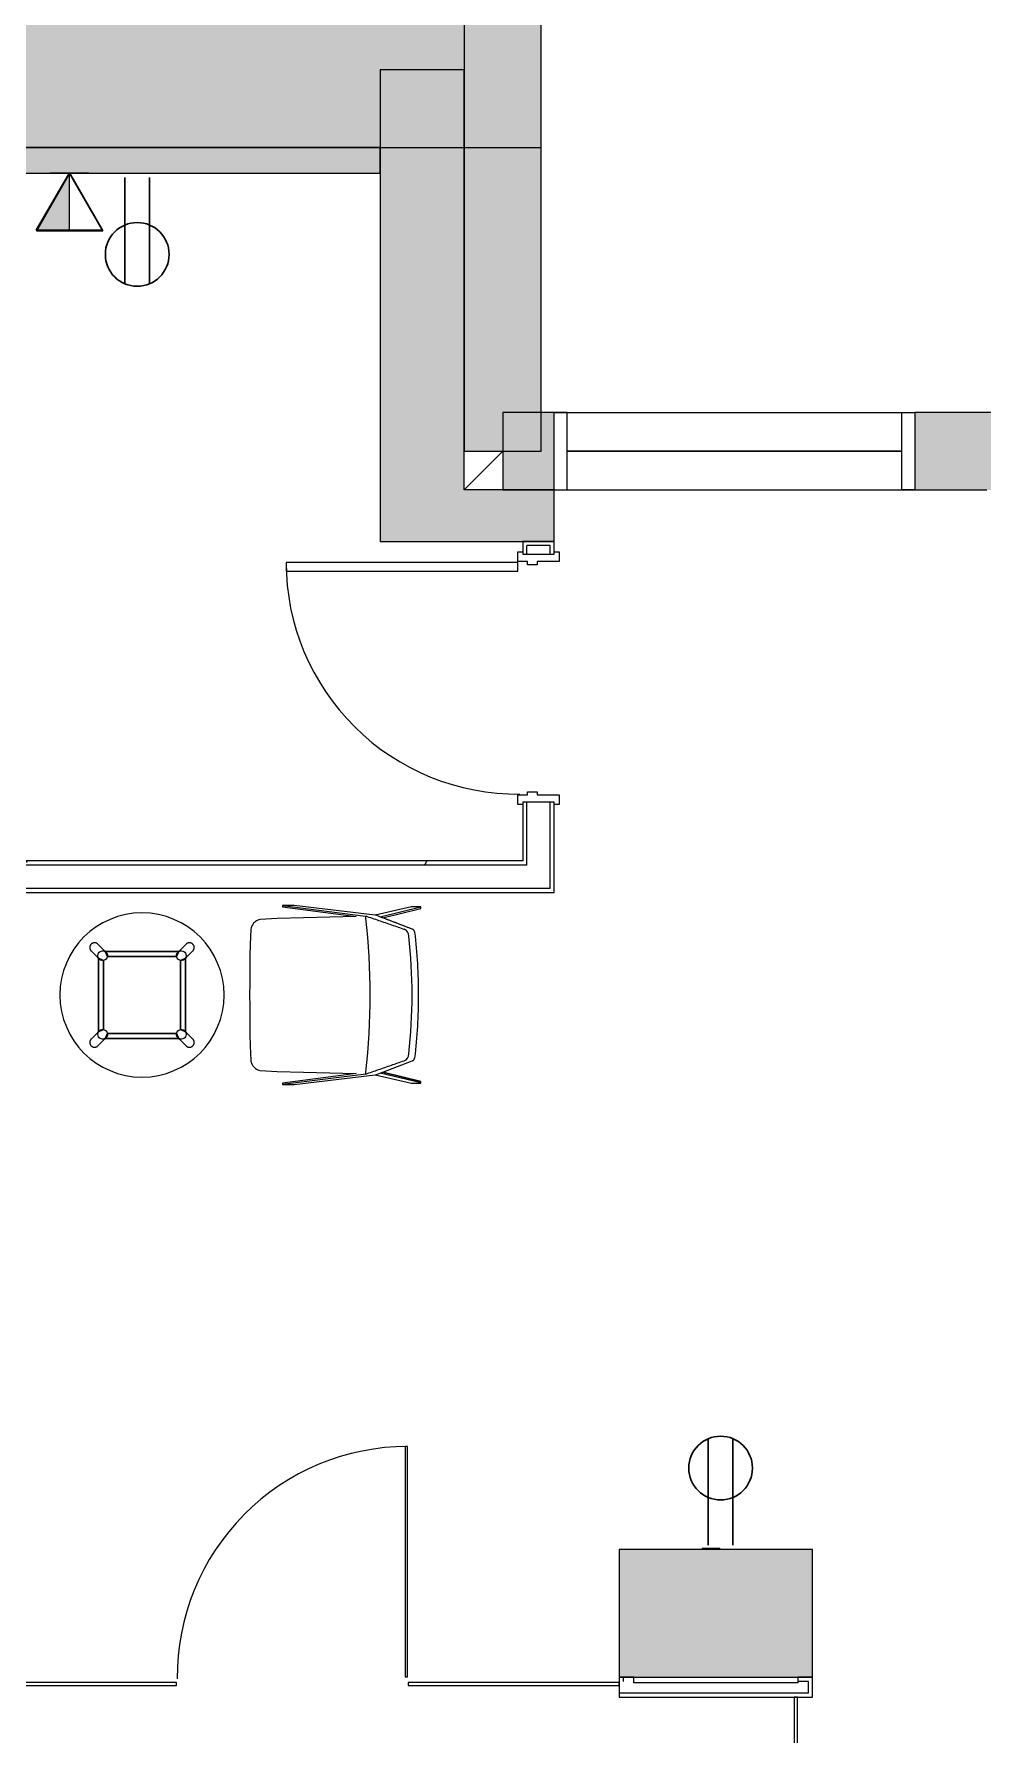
# Model space of a CAD drawing. Header units: inches. Extents: x 0 to 1536, y 72 to 1354.
# Drawn here: x 494.1 to 641.5, y 511.3 to 775.3 of the extents above; entities that cross this region are included whole.
import ezdxf

# ---------------------------------------------------------------- set-up
doc = ezdxf.new("R2010")
doc.units = ezdxf.units.IN
doc.header["$MEASUREMENT"] = 0
for name, color, linetype, lineweight in [('1600 K ST 6th Floor-Clean-REVISED_dwg', 8, 'Continuous', 9), ('A-ANNO-NOTE', 131, 'Continuous', 9), ('A-COLS', 52, 'Continuous', 13), ('A-DETL', 90, 'Continuous', 9), ('A-DETL-GENF', 92, 'Continuous', 9), ('A-DOOR', 31, 'Continuous', 13), ('A-GLAZ-CURT', 52, 'Continuous', 9), ('A-Glaz-Exst', 7, 'Continuous', 9), ('A-WALL', 113, 'Continuous', 13), ('A-WALL-PATT', 111, 'Continuous', 13), ('E-ELEC-FIXT', 91, 'Continuous', 9), ('I-FURN', 30, 'Continuous', 9), ('I-WALL', 2, 'Continuous', 13)]:
    doc.layers.add(name, color=color, linetype=linetype, lineweight=lineweight)
pattern_1 = [(0, (0, 0), (30.72, 7.68), [1.267, -21.773, 1.267, -21.773, -122.88]), (0, (0, 0), (30.72, 7.68), [-46.08, 1.267, -44.813, 1.267, -21.773, -53.76]), (0, (0, 0), (30.72, 7.68), [-115.2, 1.267, -14.093, 1.267, -37.133]), (120, (11.52, 3.84), (-22.011075, 22.7643), [1.267, -21.773, 1.267, -21.773, -122.88]), (120, (11.52, 3.84), (-22.011075, 22.7643), [-46.08, 1.267, -44.813, 1.267, -21.773, -53.76]), (120, (11.52, 3.84), (-22.011075, 22.7643), [-115.2, 1.267, -14.093, 1.267, -37.133]), (240, (15.36, 19.2), (-8.708925, -30.4443), [1.267, -21.773, 1.267, -21.773, -122.88]), (240, (15.36, 19.2), (-8.708925, -30.4443), [-46.08, 1.267, -44.813, 1.267, -21.773, -53.76]), (240, (15.36, 19.2), (-8.708925, -30.4443), [-115.2, 1.267, -14.093, 1.267, -37.133])]

# ---------------------------------------------------------------- blocks, each defined once
blk = doc.blocks.new('existing columns - existing columns-7228682-Level XX  POWER _ SIGNAL')
at = {"layer": 'A-COLS', "lineweight": 9}
h = blk.add_hatch(color=7, dxfattribs=at)
h.paths.add_polyline_path([(384.5, 264.85), (384.5, 284.85), (359.5, 284.85), (359.5, 264.85), (378.37, 264.85)], flags=0)
h.paths.add_polyline_path([(1273.33, 265.1), (1296.58, 265.1), (1296.58, 284.6), (1273.33, 284.6), (1273.33, 266.87)], flags=0)
h.paths.add_polyline_path([(614.75, 265.1), (614.75, 284.6), (585.25, 284.6), (585.25, 265.1)], flags=0)
h.paths.add_polyline_path([(140.33, 265.35), (162.62, 265.35), (162.62, 284.85), (125.37, 284.85), (125.37, 265.35)], flags=0)
h.paths.add_polyline_path([(1043.14, 265.6), (1070.77, 265.6), (1070.77, 284.1), (1043.14, 284.1), (1043.14, 266.87)], flags=0)
h.paths.add_polyline_path([(816.33, 265.6), (841.58, 265.6), (841.58, 284.1), (816.33, 284.1), (816.33, 266.87)], flags=0)
h.paths.add_polyline_path([(1297.94, 517.56), (1297.94, 540.06), (1274.69, 540.06), (1274.69, 517.56)], flags=0)
h.paths.add_polyline_path([(1049.47, 518.87), (1070.77, 518.87), (1070.77, 538.75), (1043.14, 538.75), (1043.14, 518.87), (1049.23, 518.87)], flags=0)
h.paths.add_polyline_path([(615, 520.1), (615, 539.97), (585, 539.97), (585, 520.1)], flags=0)
h.paths.add_polyline_path([(841.58, 520.1), (841.58, 538.22), (816.33, 538.22), (816.33, 520.1), (832.82, 520.1)], flags=0)
h.paths.add_polyline_path([(396.25, 522.37), (396.25, 540.6), (365.37, 540.6), (365.37, 522.37)], flags=0)
h.paths.add_polyline_path([(395, 759.02), (395, 770.52), (369, 770.52), (369, 759.02)], flags=0)
at = {"layer": 'A-COLS', "color": 8, "lineweight": 20}
for p, q in [((615, 539.97), (585, 539.97)), ((585, 539.97), (585, 520.1)), ((615, 520.1), (615, 539.97)), ((585, 520.1), (615, 520.1))]:
    blk.add_line(p, q, dxfattribs=at)
blk = doc.blocks.new('perimeter columns - perimeter columns-7228800-Level XX  POWER _ SIGNAL')
at = {"layer": 'A-COLS', "lineweight": 9}
h = blk.add_hatch(color=7, dxfattribs=at)
h.paths.add_polyline_path([(12, 84), (59, 84), (59, 94), (12, 94)], flags=0)
h.paths.add_polyline_path([(115, 84), (173, 84), (173, 94), (115, 94)], flags=0)
h.paths.add_polyline_path([(229, 84), (287, 84), (287, 94), (229, 94)], flags=0)
h.paths.add_polyline_path([(401, 84), (401, 94), (343, 94), (343, 84)], flags=0)
h.paths.add_polyline_path([(457, 84), (515, 84), (515, 94), (457, 94)], flags=0)
h.paths.add_polyline_path([(1184.95, 84), (1184.95, 94), (1159.95, 94), (1159.95, 84), (1179.07, 84)], flags=0)
h.paths.add_polyline_path([(1056.95, 84), (1079.95, 84), (1079.95, 94), (1056.95, 94)], flags=0)
h.paths.add_polyline_path([(1305.95, 84), (1305.95, 94), (1287.95, 94), (1287.95, 84), (1303.33, 84)], flags=0)
h.paths.add_polyline_path([(571, 84), (629, 84), (629, 94), (571, 94)], flags=0)
h.paths.add_polyline_path([(1390.51, 84), (1421.51, 84), (1426.24, 85.3), (1422.09, 94), (1390.51, 94)], flags=0)
h.paths.add_polyline_path([(953.33, 84), (953.95, 84), (953.95, 94), (931.95, 94), (931.95, 84), (941.03, 84)], flags=0)
h.paths.add_polyline_path([(685, 84), (743.95, 84), (743.95, 94), (685, 94), (685, 90.18)], flags=0)
h.paths.add_polyline_path([(838.95, 84), (838.95, 94), (819.95, 94), (819.95, 84), (832.82, 84)], flags=0)
h.paths.add_polyline_path([(1523.01, 178.61), (1524.2, 182.34), (1524.2, 206.47), (1515.95, 206.47), (1515.95, 182.29), (1519.44, 180.47)], flags=0)
h.paths.add_polyline_path([(1515.95, 318.22), (1524.2, 318.22), (1524.2, 348.22), (1515.95, 348.22), (1515.95, 345.4)], flags=0)
h.paths.add_polyline_path([(1524.2, 436.04), (1524.2, 456.04), (1515.95, 456.04), (1515.95, 436.04)], flags=0)
h.paths.add_polyline_path([(1524.2, 551.04), (1524.2, 569.54), (1515.95, 569.54), (1515.95, 551.04)], flags=0)
h.paths.add_polyline_path([(1524.2, 680.5), (1524.2, 704.5), (1515.95, 704.5), (1515.95, 680.5)], flags=0)
h.paths.add_polyline_path([(562.49, 696.5), (574.9, 696.5), (574.9, 704.5), (560.9, 704.5), (560.9, 769.75), (547.9, 769.75), (547.9, 696.5), (560.9, 696.5)], flags=0)
h.paths.add_polyline_path([(1287.27, 696.5), (1301.45, 696.5), (1301.45, 704.5), (1270.45, 704.5), (1270.45, 696.5), (1274.69, 696.5)], flags=0)
h.paths.add_polyline_path([(932.2, 696.5), (952.2, 696.5), (952.2, 704.5), (932.2, 704.5), (932.2, 698.78)], flags=0)
h.paths.add_polyline_path([(832.82, 696.5), (833.7, 696.5), (833.7, 704.5), (815.2, 704.5), (815.2, 696.5), (823.75, 696.5)], flags=0)
h.paths.add_polyline_path([(1410.45, 696.5), (1410.45, 704.5), (1385.45, 704.5), (1385.45, 696.5), (1410.4, 696.5)], flags=0)
h.paths.add_polyline_path([(739.8, 696.5), (739.8, 704.5), (722.81, 704.5), (722.81, 696.5)], flags=0)
h.paths.add_polyline_path([(1182.95, 696.5), (1182.95, 704.5), (1159.7, 704.5), (1159.7, 696.5), (1179.83, 696.5)], flags=0)
h.paths.add_polyline_path([(1075.7, 696.5), (1075.7, 704.5), (1049.7, 704.5), (1049.7, 696.5)], flags=0)
at = {"layer": 'A-COLS', "color": 8, "lineweight": 20}
for p, q in [((560.9, 769.75), (547.9, 769.75)), ((547.9, 769.75), (547.9, 696.5)), ((560.9, 704.5), (560.9, 769.75)), ((574.9, 704.5), (560.9, 704.5)), ((574.9, 696.5), (574.9, 704.5)), ((547.9, 696.5), (574.9, 696.5))]:
    blk.add_line(p, q, dxfattribs=at)
blk = doc.blocks.new('System Panel - Glazed-7455454-Level XX  POWER _ SIGNAL')
at = {"layer": 'A-GLAZ-CURT', "lineweight": 13}
for p, q in [((16.375, 0.125), (-16.375, 0.125)), ((-16.375, 0.125), (-16.375, -0.375)), ((16.375, -0.375), (16.375, 0.125)), ((-16.375, -0.375), (16.375, -0.375))]:
    blk.add_line(p, q, dxfattribs=at)
blk = doc.blocks.new('CW-Single Glass Door - Patch Only - Short Pull-7455455-Level XX  POWER _ SIGNAL')
at = {"layer": 'A-DOOR'}
for p, q in [((-17.5, -1.25), (-17.875, -1.25)), ((-17.875, -1.25), (-17.875, -37)), ((-17.5, -37), (-17.5, -1.25)), ((-17.875, -37), (-17.5, -37))]:
    blk.add_line(p, q, dxfattribs=at)
at = {"layer": 'A-DOOR', "lineweight": 9}
blk.add_arc((-17.875, -1.25), 35.75, 270, 0.5, dxfattribs=at)
blk = doc.blocks.new('System Panel - Glazed-7455447-Level XX  POWER _ SIGNAL')
at = {"layer": 'A-GLAZ-CURT', "lineweight": 13}
for p, q in [((24, 0.125), (-24, 0.125)), ((-24, 0.125), (-24, -0.375)), ((24, -0.375), (24, 0.125)), ((-24, -0.375), (24, -0.375))]:
    blk.add_line(p, q, dxfattribs=at)
blk = doc.blocks.new('Door - Single - Solid Door-7446633-Level XX  POWER _ SIGNAL')
at = {"layer": 'A-DOOR', "lineweight": 9}
for p, q in [((-15.63, 3.1), (-14.13, 3.1)), ((-15.63, 2.35), (-15.63, 3.1)), ((-14.13, 3.1), (-14.13, -0.28)), ((22.12, 3.1), (23.62, 3.1)), ((22.12, -0.28), (22.12, 3.1)), ((23.62, 3.1), (23.62, 2.35)), ((-15.63, -3.28), (-15.63, -2.53)), ((-14.13, -0.28), (-13.63, -0.28)), ((-14.13, -1.78), (-14.13, -3.28)), ((-13.63, -1.78), (-14.13, -1.78)), ((-13.63, -0.28), (-13.63, -1.78)), ((21.62, -0.28), (22.12, -0.28)), ((21.62, -1.78), (21.62, -0.28)), ((22.12, -1.78), (21.62, -1.78)), ((22.12, -3.28), (22.12, -1.78)), ((23.62, -2.53), (23.62, -3.28)), ((-14.13, -3.28), (-15.63, -3.28)), ((23.62, -3.28), (22.12, -3.28))]:
    blk.add_line(p, q, dxfattribs=at)
at = {"layer": 'A-DOOR'}
for p, q in [((-12.63, -3.28), (-14.01, -3.28)), ((-14.01, -3.28), (-14.01, -39.28)), ((-12.63, -39.28), (-12.63, -3.28)), ((-14.01, -39.28), (-12.63, -39.28))]:
    blk.add_line(p, q, dxfattribs=at)
at = {"layer": 'A-DOOR', "lineweight": 9}
blk.add_arc((-14.01, -3.28), 36, 270, 0.5, dxfattribs=at)
blk = doc.blocks.new('System Panel - Glazed-7555249-Level XX  POWER _ SIGNAL')
at = {"layer": 'A-GLAZ-CURT', "lineweight": 13}
for p, q in [((5.45, 0.375), (-5.45, 0.375)), ((-5.45, 0.375), (-5.45, -0.125)), ((5.45, -0.125), (5.45, 0.375)), ((-5.45, -0.125), (5.45, -0.125))]:
    blk.add_line(p, q, dxfattribs=at)
blk = doc.blocks.new('Hightower_Nest_Table_Coffee - Small - 25_5_-V67-Level XX  POWER _ SIGNAL')
at = {"layer": 'I-FURN'}
for p, q in [((-13.01, 13.17), (-13.74, 13.89)), ((-0.06, 13.89), (-0.79, 13.17)), ((-14.79, 12.84), (-14.07, 12.11)), ((-14.07, 12.11), (-13.54, 11.58)), ((-13.65, 11.72), (-13.65, 0.28)), ((-13.65, 0.3), (-13.65, 11.7)), ((-12.9, 11.37), (-13.64, 11.72)), ((-13.64, 11.72), (-13.41, 11.61)), ((-13.38, 11.6), (-13.08, 11.46)), ((-13.07, 11.45), (-12.94, 11.39)), ((-12.49, 12.64), (-13.01, 13.17)), ((-12.9, 0.63), (-12.9, 11.37)), ((-12.9, 11.37), (-12.9, 0.63)), ((-1.18, 12.75), (-12.62, 12.75)), ((-12.62, 12.74), (-12.27, 12)), ((-12.59, 12.68), (-12.62, 12.74)), ((-12.6, 12.75), (-1.2, 12.75)), ((-12.43, 12.34), (-12.58, 12.67)), ((-12.35, 12.17), (-12.42, 12.31)), ((-12.29, 12.04), (-12.34, 12.16)), ((-12.27, 12), (-2.89, 12)), ((-2.89, 12), (-12.27, 12)), ((-2.89, 12), (-1.53, 12)), ((-1.53, 12), (-2.89, 12)), ((-1.53, 12), (-1.18, 12.74)), ((-1.46, 12.16), (-1.51, 12.04)), ((-1.38, 12.31), (-1.45, 12.17)), ((-1.22, 12.67), (-1.37, 12.34)), ((-0.79, 13.17), (-1.32, 12.64)), ((-1.18, 12.74), (-1.21, 12.68)), ((-0.16, 11.72), (-0.9, 11.37)), ((-0.9, 11.37), (-0.9, 0.63)), ((-0.9, 0.63), (-0.9, 11.37)), ((-0.86, 11.39), (-0.73, 11.45)), ((-0.72, 11.46), (-0.42, 11.6)), ((-0.39, 11.61), (-0.16, 11.72)), ((-0.26, 11.58), (0.27, 12.11)), ((-0.15, 0.28), (-0.15, 11.72)), ((-0.15, 11.7), (-0.15, 0.3)), ((0.27, 12.11), (0.99, 12.84)), ((-13.54, 0.42), (-14.07, -0.11)), ((-13.64, 0.28), (-12.9, 0.63)), ((-13.41, 0.39), (-13.64, 0.28)), ((-13.08, 0.54), (-13.38, 0.4)), ((-12.94, 0.61), (-13.07, 0.55)), ((-0.9, 0.63), (-0.16, 0.28)), ((-0.73, 0.55), (-0.86, 0.61)), ((-0.42, 0.4), (-0.72, 0.54)), ((-0.16, 0.28), (-0.39, 0.39)), ((0.27, -0.11), (-0.26, 0.42)), ((-14.07, -0.11), (-14.79, -0.84)), ((-13.74, -1.89), (-13.01, -1.17)), ((-13.01, -1.17), (-12.49, -0.64)), ((-12.27, 0), (-12.62, -0.74)), ((-12.62, -0.74), (-12.59, -0.68)), ((-12.62, -0.75), (-1.18, -0.75)), ((-1.2, -0.75), (-12.6, -0.75)), ((-12.58, -0.67), (-12.43, -0.34)), ((-12.42, -0.31), (-12.35, -0.17)), ((-12.34, -0.16), (-12.29, -0.04)), ((-2.89, 0), (-12.27, 0)), ((-12.27, 0), (-2.89, 0)), ((-1.53, 0), (-2.89, 0)), ((-2.89, 0), (-1.53, 0)), ((-1.18, -0.74), (-1.53, 0)), ((-1.51, -0.04), (-1.46, -0.16)), ((-1.45, -0.17), (-1.38, -0.31)), ((-1.37, -0.34), (-1.22, -0.67)), ((-1.32, -0.64), (-0.79, -1.17)), ((-1.21, -0.68), (-1.18, -0.74)), ((-0.79, -1.17), (-0.06, -1.89)), ((0.99, -0.84), (0.27, -0.11))]:
    blk.add_line(p, q, dxfattribs=at)
at = {"layer": 'I-FURN', "flags": 128}
for points in [[(-14.79, 13.89), (-14.81, 13.87), (-14.83, 13.85), (-14.85, 13.83), (-14.87, 13.8), (-14.89, 13.78), (-14.9, 13.75), (-14.92, 13.73), (-14.93, 13.7), (-14.94, 13.67), (-14.96, 13.65), (-14.97, 13.62), (-14.98, 13.59), (-14.99, 13.56), (-14.99, 13.53), (-15, 13.5), (-15, 13.47), (-15.01, 13.45), (-15.01, 13.42), (-15.01, 13.39), (-15.01, 13.36), (-15.01, 13.33), (-15.01, 13.3), (-15.01, 13.27), (-15, 13.24), (-15, 13.21), (-14.99, 13.18), (-14.98, 13.15), (-14.97, 13.12), (-14.96, 13.09), (-14.95, 13.06), (-14.94, 13.04), (-14.92, 13.01), (-14.91, 12.98), (-14.89, 12.96), (-14.88, 12.93), (-14.86, 12.91), (-14.84, 12.89), (-14.82, 12.86), (-14.8, 12.84), (-14.79, 12.84)], [(-13.74, 13.89), (-13.76, 13.91), (-13.78, 13.93), (-13.8, 13.95), (-13.83, 13.97), (-13.85, 13.99), (-13.88, 14), (-13.9, 14.02), (-13.93, 14.03), (-13.96, 14.05), (-13.98, 14.06), (-14.01, 14.07), (-14.04, 14.08), (-14.07, 14.09), (-14.1, 14.09), (-14.13, 14.1), (-14.16, 14.1), (-14.19, 14.11), (-14.22, 14.11), (-14.25, 14.11), (-14.28, 14.11), (-14.31, 14.11), (-14.34, 14.11), (-14.37, 14.1), (-14.4, 14.1), (-14.43, 14.09), (-14.45, 14.09), (-14.48, 14.08), (-14.51, 14.07), (-14.54, 14.06), (-14.57, 14.05), (-14.59, 14.03), (-14.62, 14.02), (-14.65, 14.01), (-14.67, 13.99), (-14.7, 13.97), (-14.72, 13.96), (-14.74, 13.94), (-14.77, 13.92), (-14.79, 13.9), (-14.79, 13.89)], [(0.99, 13.89), (0.97, 13.91), (0.95, 13.93), (0.93, 13.95), (0.9, 13.97), (0.88, 13.99), (0.85, 14), (0.83, 14.02), (0.8, 14.03), (0.77, 14.04), (0.75, 14.06), (0.72, 14.07), (0.69, 14.08), (0.66, 14.08), (0.63, 14.09), (0.6, 14.1), (0.57, 14.1), (0.54, 14.11), (0.52, 14.11), (0.49, 14.11), (0.46, 14.11), (0.43, 14.11), (0.4, 14.11), (0.37, 14.11), (0.34, 14.1), (0.31, 14.09), (0.28, 14.09), (0.25, 14.08), (0.22, 14.07), (0.19, 14.06), (0.16, 14.05), (0.14, 14.04), (0.11, 14.02), (0.08, 14.01), (0.06, 13.99), (0.03, 13.98), (0.01, 13.96), (-0.01, 13.94), (-0.04, 13.92), (-0.06, 13.9), (-0.06, 13.89)], [(0.99, 12.84), (1.01, 12.86), (1.03, 12.88), (1.05, 12.9), (1.07, 12.93), (1.09, 12.95), (1.1, 12.98), (1.12, 13), (1.13, 13.03), (1.15, 13.06), (1.16, 13.08), (1.17, 13.11), (1.18, 13.14), (1.19, 13.17), (1.19, 13.2), (1.2, 13.23), (1.2, 13.26), (1.21, 13.29), (1.21, 13.32), (1.21, 13.35), (1.21, 13.38), (1.21, 13.41), (1.21, 13.44), (1.2, 13.47), (1.2, 13.5), (1.19, 13.53), (1.19, 13.55), (1.18, 13.58), (1.17, 13.61), (1.16, 13.64), (1.15, 13.67), (1.13, 13.69), (1.12, 13.72), (1.11, 13.75), (1.09, 13.77), (1.07, 13.8), (1.06, 13.82), (1.04, 13.84), (1.02, 13.87), (1, 13.89), (0.99, 13.89)], [(-12.48, 11.58), (-12.62, 11.47), (-12.79, 11.4), (-12.97, 11.36), (-13.15, 11.38), (-13.32, 11.43), (-13.47, 11.52), (-13.6, 11.65), (-13.7, 11.81), (-13.75, 11.98), (-13.76, 12.16), (-13.73, 12.34), (-13.66, 12.5), (-13.55, 12.65)], [(-13.55, 12.65), (-13.4, 12.76), (-13.24, 12.83), (-13.06, 12.86), (-12.88, 12.85), (-12.71, 12.8), (-12.55, 12.7), (-12.42, 12.57), (-12.33, 12.42), (-12.28, 12.25), (-12.26, 12.07), (-12.3, 11.89), (-12.37, 11.72), (-12.48, 11.58)], [(-1.32, 11.58), (-1.43, 11.72), (-1.5, 11.89), (-1.54, 12.07), (-1.52, 12.25), (-1.47, 12.42), (-1.38, 12.57), (-1.25, 12.7), (-1.09, 12.8), (-0.92, 12.85), (-0.74, 12.86), (-0.56, 12.83), (-0.4, 12.76), (-0.25, 12.65)], [(-0.25, 12.65), (-0.14, 12.5), (-0.07, 12.34), (-0.04, 12.16), (-0.05, 11.98), (-0.1, 11.81), (-0.2, 11.65), (-0.33, 11.52), (-0.48, 11.43), (-0.65, 11.38), (-0.83, 11.36), (-1.01, 11.4), (-1.18, 11.47), (-1.32, 11.58)], [(-13.55, -0.65), (-13.66, -0.5), (-13.73, -0.34), (-13.76, -0.16), (-13.75, 0.02), (-13.7, 0.19), (-13.6, 0.35), (-13.47, 0.48), (-13.32, 0.57), (-13.15, 0.62), (-12.97, 0.64), (-12.79, 0.6), (-12.62, 0.53), (-12.48, 0.42)], [(-12.48, 0.42), (-12.37, 0.28), (-12.3, 0.11), (-12.26, -0.07), (-12.28, -0.25), (-12.33, -0.42), (-12.42, -0.57), (-12.55, -0.7), (-12.71, -0.8), (-12.88, -0.85), (-13.06, -0.86), (-13.24, -0.83), (-13.4, -0.76), (-13.55, -0.65)], [(-0.25, -0.65), (-0.4, -0.76), (-0.56, -0.83), (-0.74, -0.86), (-0.92, -0.85), (-1.09, -0.8), (-1.25, -0.7), (-1.38, -0.57), (-1.47, -0.42), (-1.52, -0.25), (-1.54, -0.07), (-1.5, 0.11), (-1.43, 0.28), (-1.32, 0.42)], [(-1.32, 0.42), (-1.18, 0.53), (-1.01, 0.6), (-0.83, 0.64), (-0.65, 0.62), (-0.48, 0.57), (-0.33, 0.48), (-0.2, 0.35), (-0.1, 0.19), (-0.05, 0.02), (-0.04, -0.16), (-0.07, -0.34), (-0.14, -0.5), (-0.25, -0.65)], [(-14.79, -0.84), (-14.81, -0.86), (-14.83, -0.88), (-14.85, -0.9), (-14.87, -0.93), (-14.89, -0.95), (-14.9, -0.98), (-14.92, -1), (-14.93, -1.03), (-14.95, -1.06), (-14.96, -1.08), (-14.97, -1.11), (-14.98, -1.14), (-14.99, -1.17), (-14.99, -1.2), (-15, -1.23), (-15, -1.26), (-15.01, -1.29), (-15.01, -1.32), (-15.01, -1.35), (-15.01, -1.38), (-15.01, -1.41), (-15.01, -1.44), (-15, -1.47), (-15, -1.5), (-14.99, -1.53), (-14.99, -1.55), (-14.98, -1.58), (-14.97, -1.61), (-14.96, -1.64), (-14.95, -1.67), (-14.94, -1.69), (-14.92, -1.72), (-14.91, -1.75), (-14.89, -1.77), (-14.87, -1.8), (-14.86, -1.82), (-14.84, -1.84), (-14.82, -1.87), (-14.8, -1.89), (-14.79, -1.89)], [(-14.79, -1.89), (-14.77, -1.91), (-14.75, -1.93), (-14.73, -1.95), (-14.7, -1.97), (-14.68, -1.99), (-14.65, -2), (-14.63, -2.02), (-14.6, -2.03), (-14.57, -2.04), (-14.55, -2.06), (-14.52, -2.07), (-14.49, -2.08), (-14.46, -2.08), (-14.43, -2.09), (-14.4, -2.1), (-14.37, -2.1), (-14.35, -2.11), (-14.32, -2.11), (-14.29, -2.11), (-14.26, -2.11), (-14.23, -2.11), (-14.2, -2.11), (-14.17, -2.11), (-14.14, -2.1), (-14.11, -2.09), (-14.08, -2.09), (-14.05, -2.08), (-14.02, -2.07), (-13.99, -2.06), (-13.96, -2.05), (-13.94, -2.04), (-13.91, -2.02), (-13.88, -2.01), (-13.86, -1.99), (-13.83, -1.98), (-13.81, -1.96), (-13.79, -1.94), (-13.76, -1.92), (-13.74, -1.9), (-13.74, -1.89)], [(-0.06, -1.89), (-0.04, -1.91), (-0.02, -1.93), (0, -1.95), (0.03, -1.97), (0.05, -1.99), (0.08, -2), (0.1, -2.02), (0.13, -2.03), (0.16, -2.05), (0.18, -2.06), (0.21, -2.07), (0.24, -2.08), (0.27, -2.09), (0.3, -2.09), (0.33, -2.1), (0.36, -2.1), (0.39, -2.11), (0.42, -2.11), (0.45, -2.11), (0.48, -2.11), (0.51, -2.11), (0.54, -2.11), (0.57, -2.1), (0.6, -2.1), (0.63, -2.09), (0.65, -2.09), (0.68, -2.08), (0.71, -2.07), (0.74, -2.06), (0.77, -2.05), (0.79, -2.03), (0.82, -2.02), (0.85, -2.01), (0.87, -1.99), (0.9, -1.97), (0.92, -1.96), (0.94, -1.94), (0.96, -1.92), (0.99, -1.9), (0.99, -1.89)], [(0.99, -1.89), (1.01, -1.87), (1.03, -1.85), (1.05, -1.83), (1.07, -1.8), (1.09, -1.78), (1.1, -1.75), (1.12, -1.73), (1.13, -1.7), (1.14, -1.67), (1.16, -1.65), (1.17, -1.62), (1.18, -1.59), (1.18, -1.56), (1.19, -1.53), (1.2, -1.5), (1.2, -1.47), (1.21, -1.45), (1.21, -1.42), (1.21, -1.39), (1.21, -1.36), (1.21, -1.33), (1.21, -1.3), (1.2, -1.27), (1.2, -1.24), (1.19, -1.21), (1.19, -1.18), (1.18, -1.15), (1.17, -1.12), (1.16, -1.09), (1.15, -1.06), (1.14, -1.04), (1.12, -1.01), (1.11, -0.98), (1.09, -0.96), (1.08, -0.93), (1.06, -0.91), (1.04, -0.89), (1.02, -0.86), (1, -0.84), (0.99, -0.84)]]:
    blk.add_lwpolyline(points, dxfattribs=at)
at = {"layer": 'I-FURN'}
for start, end in [(360, 180), (180, 360)]:
    blk.add_arc((-6.9, 6), 12.75, start, end, dxfattribs=at)
blk = doc.blocks.new('Chair-Lounge-Teknion-STKW_Keele_Wood_Back-2013 - Exposed Wood Back-V32-Level XX  POWER _ SIGNAL')
at = {"layer": 'I-FURN'}
for p, q in [((-12.13, 6.97), (-13.67, 13.3)), ((-13.41, 13.29), (-13.67, 13.29)), ((-13.67, 13.29), (-13.67, 11.85)), ((-11.98, 7.39), (-13.41, 13.29)), ((11.97, 7.38), (13.41, 13.29)), ((13.41, 13.29), (11.97, 7.38)), ((13.66, 13.29), (12.13, 6.97)), ((13.67, 13.29), (13.41, 13.29)), ((13.67, 11.85), (13.67, 13.29)), ((-13.67, 11.85), (-12.42, 6.21)), ((-10.23, 11.93), (-11.98, 7.39)), ((11.97, 7.38), (10.23, 11.93)), ((12.42, 6.21), (13.67, 11.85)), ((-12.42, 6.21), (-13.91, -6.37)), ((12.41, 6.23), (11.97, 7.38)), ((13.91, -6.37), (12.42, 6.21)), ((-13.91, -8.19), (-12.25, 4.7)), ((-13.67, -8.22), (-12.19, 3.24)), ((-12.19, 3.24), (-11.86, -9.04)), ((11.86, -9.05), (12.19, 3.24)), ((12.19, 3.24), (13.67, -8.22)), ((12.27, 4.72), (13.91, -8.19)), ((-13.91, -6.37), (-13.91, -8.19)), ((13.91, -8.19), (13.91, -6.37)), ((-13.91, -8.19), (-13.67, -8.22)), ((-11.86, -9.04), (-11.73, -11.66)), ((11.73, -11.66), (11.86, -9.05)), ((13.67, -8.22), (13.91, -8.19))]:
    blk.add_line(p, q, dxfattribs=at)
for centre, radius, start, end in [((-9.17, 10.31), 1.1, 88.8625, 160.9321), ((9.17, 10.31), 1.1, 19.0679, 91.1375), ((0.01, -103.95), 109.37, 83.7193, 96.2801)]:
    blk.add_arc(centre, radius, start, end, dxfattribs=at)
for centre, major_axis, ratio, start_param, end_param in [((0, -61.26), (77.88, 0), 0.939693, 1.453053, 1.688539), ((-3.18, -62.49), (0, 67.83), 0.991455, 0.130958, 0.135717), ((3.19, -62.49), (0, 67.83), 0.991482, 6.147737, 6.15223)]:
    blk.add_ellipse(centre, major_axis=major_axis, ratio=ratio, start_param=start_param, end_param=end_param, dxfattribs=at)
for points in [[(-10.23, 11.93), (-10.47, 11.3), (-10.96, 10.04), (-11.69, 8.13), (-12.17, 6.85), (-12.42, 6.21)], [(-12.28, 4.72), (-12.04, 5.39), (-11.58, 6.73), (-10.89, 8.74), (-10.43, 10.07), (-10.19, 10.73)], [(-9.74, 12.36), (-9.79, 12.33), (-9.88, 12.29), (-10.01, 12.22), (-10.1, 12.14), (-10.17, 12.07), (-10.22, 12), (-10.23, 11.95), (-10.23, 11.93)], [(9.74, 12.36), (8.12, 12.55), (4.88, 12.84), (0, 12.98), (-4.88, 12.84), (-8.12, 12.55), (-9.74, 12.36)], [(10.23, 11.93), (10.23, 11.95), (10.22, 12), (10.17, 12.07), (10.1, 12.15), (10.01, 12.22), (9.88, 12.29), (9.79, 12.33), (9.74, 12.36)], [(12.27, 4.72), (12.04, 5.39), (11.59, 6.72), (10.9, 8.7), (10.44, 10.02), (10.21, 10.67)], [(-11.73, -11.66), (-11.7, -11.8), (-11.62, -12.05), (-11.42, -12.4), (-11.14, -12.7), (-10.8, -12.93), (-10.42, -13.08), (-10.15, -13.12), (-10.02, -13.13)], [(-10.02, -13.13), (-9.25, -13.17), (-7.72, -13.23), (-6.18, -13.27), (-5.4, -13.28)], [(5.4, -13.28), (6.18, -13.27), (7.73, -13.23), (9.28, -13.17), (10.05, -13.13)], [(10.05, -13.13), (10.19, -13.12), (10.45, -13.07), (10.82, -12.92), (11.15, -12.69), (11.42, -12.39), (11.62, -12.04), (11.7, -11.79), (11.73, -11.66)], [(-5.4, -13.28), (-4.5, -13.29), (-2.7, -13.3), (-0.9, -13.3), (0, -13.3)], [(0, -13.3), (0.9, -13.3), (2.7, -13.3), (4.5, -13.29), (5.4, -13.28)]]:
    blk.add_open_spline(points, degree=3, dxfattribs=at)
blk = doc.blocks.new('PS - Power Device _Wall Base_ - Duplex-4862727-Level XX  POWER _ SIGNAL')
at = {"layer": 'E-ELEC-FIXT'}
for p, q in [((420.21, 380.66), (420.21, 383.41)), ((420.39, 383.41), (420.21, 383.41)), ((420.21, 380.66), (420.39, 380.66))]:
    blk.add_line(p, q, dxfattribs=at)
blk = doc.blocks.new('1600 K ST 6th Floor-Clean-REVISED_dwg-7023626-Level XX  POWER _ SIGNAL')
at = {"layer": 'A-Glaz-Exst'}
for p, q in [((576.9, 716.5), (574.9, 716.5)), ((574.9, 716.5), (630.9, 716.5)), ((628.9, 716.5), (630.9, 716.5)), ((574.9, 704.5), (630.9, 704.5))]:
    blk.add_line(p, q, dxfattribs=at)
at = {"layer": 'A-Glaz-Exst', "flags": 128}
for points in [[(574.9, 704.5), (576.9, 704.5), (576.9, 716.5)], [(630.9, 704.5), (628.9, 704.5), (628.9, 716.5)], [(576.9, 710.5), (576.9, 710.5), (628.9, 710.5), (628.9, 710.5), (576.9, 710.5), (576.9, 710.5), (628.9, 710.5)]]:
    blk.add_lwpolyline(points, dxfattribs=at)
at = {"layer": 'A-WALL-PATT', "color": 7, "lineweight": 9}
for p, q in [((560.9, 704.5), (566.9, 710.5)), ((566.9, 710.5), (560.9, 704.5))]:
    blk.add_line(p, q, dxfattribs=at)

msp = doc.modelspace()

# ---------------------------------------------------------------- hatches: boundary and pattern name
at = {"layer": 'A-ANNO-NOTE'}
msp.add_hatch(color=256, dxfattribs=at).paths.add_polyline_path([(499.61, 744.82), (499.61, 753.75), (494.45, 744.82)], flags=0)
at = {"layer": 'A-DETL-GENF'}
h = msp.add_hatch(color=9, dxfattribs=at)
h.paths.add_polyline_path([(226.89, 72), (229, 72), (229, 94), (251.4, 94), (251.4, 278), (207.4, 278.03), (207.4, 330.67), (206.65, 330.67), (206.65, 332.17), (208.15, 332.17), (208.15, 332.67), (209.65, 332.67), (209.65, 332.17), (211.4, 332.17), (211.4, 368.42), (209.65, 368.42), (209.65, 367.92), (208.15, 367.92), (208.15, 368.42), (206.65, 368.42), (206.65, 369.92), (207.4, 369.92), (207.4, 372.3), (50, 372.3), (50, 288.8), (12, 288.8), (12, 94), (59, 94), (59, 72), (115, 72), (115, 94), (173, 94), (173, 72), (211.4, 72)], flags=0)
h.paths.add_polyline_path([(0, 72), (12, 72), (12, 78), (0, 78), (0, 76.47)], flags=0)
h.paths.add_polyline_path([(140.33, 265.35), (125.37, 265.35), (125.37, 284.85), (162.62, 284.85), (162.62, 265.35)], flags=0)
h.paths.add_polyline_path([(46.5, 292.3), (46.5, 372.3), (12, 372.3), (12, 292.3), (36.48, 292.3)], flags=0)
h.paths.add_polyline_path([(203.4, 378.3), (203.4, 411.67), (200.09, 411.67), (200.09, 415.17), (203.4, 415.17), (203.4, 422.55), (211.4, 422.55), (211.4, 462.55), (203.4, 462.55), (203.4, 466.3), (12, 466.3), (12, 378.3), (166, 378.3), (166, 415.17), (172.09, 415.17), (172.09, 411.67), (169.5, 411.67), (169.5, 378.3), (181.19, 378.3)], flags=0)
h.paths.add_polyline_path([(120.4, 472.3), (122, 472.3), (122, 473.89), (121.25, 473.89), (121.25, 475.39), (122, 475.39), (122, 505.64), (121.25, 505.64), (121.25, 507.14), (122, 507.14), (121.98, 520.87), (103.5, 520.87), (103.5, 537.12), (108.5, 537.12), (108.5, 628.62), (12, 628.62), (12, 472.3), (118.06, 472.3)], flags=0)
h.paths.add_polyline_path([(128.35, 537.12), (203, 537.12), (203, 570.5), (211, 570.5), (211, 612.5), (203, 612.5), (203, 642.5), (114.5, 642.5), (114.5, 537.12), (128, 537.12)], flags=0)
h.paths.add_polyline_path([(108.5, 632.62), (108.5, 656.22), (12, 656.22), (12, 632.62), (92.85, 632.62)], flags=0)
h.paths.add_polyline_path([(203, 650.5), (203, 680.5), (211, 680.5), (211, 722.5), (203, 722.5), (203, 754.28), (114.5, 754.28), (114.5, 650.5), (164.13, 650.5)], flags=0)
h.paths.add_polyline_path([(53.77, 660.11), (108.5, 660.11), (108.5, 754.28), (104, 754.28), (104, 771.47), (120.5, 771.47), (120.5, 799), (120.4, 799), (120.4, 845.5), (12, 845.5), (12, 660.11)], flags=0)
h.paths.add_polyline_path([(400.01, 676.82), (453, 676.82), (453, 757.69), (547.9, 757.69), (547.9, 769.75), (560.9, 769.75), (560.9, 832.75), (550.9, 832.75), (550.9, 878.5), (560.9, 878.5), (560.9, 934.62), (550.9, 934.62), (550.9, 980.37), (560.9, 980.37), (560.9, 1036.5), (550.9, 1036.5), (550.9, 1082.25), (560.9, 1082.25), (560.9, 1138.25), (550.9, 1138.25), (550.9, 1185.37), (560.9, 1185.37), (560.9, 1333.62), (550.9, 1333.62), (550.9, 1341.62), (510.5, 1341.62), (510.5, 1353.62), (454.5, 1353.62), (454.5, 1333.62), (379, 1333.62), (379, 1353.62), (323, 1353.62), (323, 1333.62), (275, 1333.62), (275, 1353.62), (219, 1353.62), (219, 1333.62), (179.5, 1333.62), (179.5, 1353.62), (123.5, 1353.62), (123.5, 1333.62), (84, 1333.62), (84, 1353.62), (28, 1353.62), (28, 1333.62), (12, 1333.62), (12, 1162.37), (22.25, 1162.37), (22.25, 1157.37), (37.25, 1157.37), (37.25, 1107.62), (12, 1107.62), (12, 974.75), (74.5, 974.75), (74.5, 945.5), (114, 945.5), (114, 955.33), (144, 955.33), (144, 945.5), (209.4, 945.5), (209.4, 938.21), (203.4, 938.21), (203.4, 939.5), (173.5, 939.5), (173.5, 907.1), (203.4, 907.1), (203.4, 908.21), (209.4, 908.21), (209.4, 907.1), (289.6, 907.1), (289.6, 762.52), (369, 762.52), (369, 770.52), (395, 770.52), (395, 721.42), (331.1, 721.42), (331.1, 676.82), (395, 676.82)], flags=0)
h.paths.add_polyline_path([(331.1, 725.42), (391.5, 725.42), (391.5, 759.02), (331.1, 759.02), (331.1, 738.05)], flags=0)
h.paths.add_polyline_path([(166, 760.28), (203, 760.28), (203, 793), (168.03, 793), (168.03, 799), (134.03, 799), (134.03, 793), (126.5, 793), (126.5, 771.47), (166, 771.47)], flags=0)
h.paths.add_polyline_path([(120.5, 851.5), (203.4, 851.5), (203.4, 855.97), (202.65, 855.97), (202.65, 857.47), (203.4, 857.47), (203.4, 893.72), (202.65, 893.72), (202.65, 895.22), (203.4, 895.22), (203.4, 903.1), (169.5, 903.1), (169.5, 939.5), (12, 939.5), (12, 851.5), (120.4, 851.5)], flags=0)
h.paths.add_polyline_path([(373.5, 938.5), (373.5, 956.5), (398, 956.5), (398, 938.5)], flags=0)
h.paths.add_polyline_path([(12, 945.5), (70.5, 945.5), (70.5, 970.75), (12, 970.75)], flags=0)
h.paths.add_polyline_path([(182.25, 1126.37), (182.25, 1162.37), (201.75, 1162.37), (201.75, 1126.37)], flags=0)
h.paths.add_polyline_path([(416.75, 1143.25), (398.25, 1143.25), (398.25, 1162.37), (416.75, 1162.37)], flags=0)
h.paths.add_polyline_path([(572.9, 1341.62), (572.9, 1353.62), (566.9, 1353.62), (566.9, 1341.62)], flags=0)
h.paths.add_polyline_path([(0, 1341.62), (12, 1341.62), (12, 1353.62), (0, 1353.62)], flags=0)
at = {"layer": 'A-WALL-PATT', "lineweight": 9}
for points in [[(572.9, 710.5), (572.9, 1341.62), (560.9, 1341.62), (560.9, 710.5)], [(457, 753.69), (547.9, 753.69), (547.9, 757.69), (453, 757.69), (453, 753.69)], [(572.9, 704.5), (574.9, 704.5), (574.9, 716.5), (572.9, 716.5), (572.9, 710.5), (566.9, 710.5), (566.9, 704.5)], [(650.44, 704.5), (657.2, 704.5), (657.2, 716.5), (630.9, 716.5), (630.9, 704.5), (647.12, 704.5)]]:
    msp.add_hatch(color=7, dxfattribs=at).paths.add_polyline_path(points, flags=0)
h = msp.add_hatch(dxfattribs=at)
h.set_pattern_fill('FP_1', color=256, style=0, pattern_type=2)
h.set_pattern_definition(pattern_1)
h.paths.add_polyline_path([(570.02, 646.24), (570.02, 646.87), (456.37, 646.87), (456.37, 646.24), (551.5, 646.24)], flags=0)
h.paths.add_polyline_path([(443.44, 646.24), (452.75, 646.24), (452.75, 646.87), (443.44, 646.87)], flags=0)
h.paths.add_polyline_path([(400.01, 646.24), (404.94, 646.24), (404.94, 646.87), (396.25, 646.87), (396.25, 646.24), (396.33, 646.24)], flags=0)
h = msp.add_hatch(dxfattribs=at)
h.set_pattern_fill('FP_1', color=256, style=0, pattern_type=2)
h.set_pattern_definition(pattern_1)
h.paths.add_polyline_path([(574.25, 641.99), (574.27, 641.99), (574.27, 642.62), (443.44, 642.62), (443.44, 641.99), (573.14, 641.99)], flags=0)
h.paths.add_polyline_path([(396.91, 641.99), (404.94, 641.99), (404.94, 642.62), (396.25, 642.62), (396.25, 641.99)], flags=0)

# ---------------------------------------------------------------- linework, layer by layer
at = {"layer": 'A-ANNO-NOTE'}
for p, q in [((499.61, 753.75), (494.45, 744.82)), ((499.61, 744.82), (499.61, 753.75)), ((494.45, 744.82), (499.61, 744.82))]:
    msp.add_line(p, q, dxfattribs=at)
at = {"layer": 'A-ANNO-NOTE', "lineweight": 30}
for p, q in [((499.61, 753.75), (494.45, 744.82)), ((499.64, 753.69), (494.49, 744.75)), ((496.64, 753.69), (502.64, 753.69)), ((499.61, 753.75), (504.76, 744.82)), ((499.64, 753.69), (504.8, 744.75)), ((508.24, 753.03), (508.24, 736.51)), ((512.07, 753.03), (512.07, 736.51)), ((512.07, 753.03), (512.07, 736.51)), ((504.76, 744.82), (494.45, 744.82)), ((504.8, 744.75), (494.49, 744.75)), ((598.83, 540.63), (598.83, 557.15)), ((598.83, 540.63), (598.83, 557.15)), ((602.66, 540.63), (602.66, 557.15))]:
    msp.add_line(p, q, dxfattribs=at)
for centre in [(510.15, 741.07), (600.74, 552.59)]:
    msp.add_circle(centre, 4.95, dxfattribs=at)
at = {"layer": 'A-DETL'}
for p, q in [((572.9, 757.69), (572.9, 1353.62)), ((453, 757.69), (572.9, 757.69))]:
    msp.add_line(p, q, dxfattribs=at)
at = {"layer": 'A-WALL', "color": 8, "lineweight": 20}
for p, q in [((560.9, 1341.62), (560.9, 710.5)), ((572.9, 710.5), (572.9, 1341.62)), ((574.9, 716.5), (566.9, 716.5)), ((566.9, 716.5), (566.9, 704.5)), ((574.9, 704.5), (574.9, 716.5)), ((657.2, 716.5), (630.9, 716.5)), ((630.9, 716.5), (630.9, 704.5)), ((560.9, 710.5), (572.9, 710.5)), ((566.9, 704.5), (574.9, 704.5)), ((630.9, 704.5), (642.1, 704.5))]:
    msp.add_line(p, q, dxfattribs=at)
at = {"layer": 'A-WALL'}
for p, q in [((570.65, 694.5), (570.65, 695.87)), ((574.27, 695.87), (570.65, 695.87)), ((574.27, 694.5), (574.27, 695.87)), ((570.65, 646.24), (570.65, 656)), ((574.27, 642.62), (574.27, 656)), ((570.65, 646.24), (456.37, 646.24)), ((574.27, 642.62), (443.44, 642.62)), ((614.37, 517.62), (585, 517.62)), ((614.37, 519.47), (612.75, 519.47)), ((614.37, 517.62), (614.37, 519.47))]:
    msp.add_line(p, q, dxfattribs=at)
at = {"layer": 'I-WALL', "color": 8, "lineweight": 20}
for p, q in [((547.9, 757.69), (453, 757.69)), ((547.9, 753.69), (547.9, 757.69)), ((457, 753.69), (547.9, 753.69))]:
    msp.add_line(p, q, dxfattribs=at)
at = {"layer": 'I-WALL'}
for p, q in [((570.02, 696.5), (570.02, 694.5)), ((574.9, 696.5), (570.02, 696.5)), ((570.02, 694.5), (574.9, 694.5)), ((574.9, 694.5), (574.9, 696.5)), ((570.02, 656), (570.02, 646.87)), ((574.9, 656), (570.02, 656)), ((574.9, 641.99), (574.9, 656)), ((570.02, 646.87), (457, 646.87)), ((443.44, 641.99), (574.9, 641.99)), ((585, 520.1), (585, 517)), ((587.25, 520.1), (585, 520.1)), ((587.25, 519.25), (587.25, 520.1)), ((612.75, 520.1), (612.75, 519.25)), ((615, 520.1), (612.75, 520.1)), ((615, 517), (615, 520.1)), ((612.75, 519.25), (587.25, 519.25)), ((585, 517), (615, 517))]:
    msp.add_line(p, q, dxfattribs=at)
at = {"layer": 'I-WALL', "lineweight": 9}
msp.add_line((585.62, 520.1), (585.62, 519.47), dxfattribs=at)

# ---------------------------------------------------------------- block references
at = {"layer": '1600 K ST 6th Floor-Clean-REVISED_dwg', "color": 7}
msp.add_blockref('1600 K ST 6th Floor-Clean-REVISED_dwg-7023626-Level XX  POWER _ SIGNAL', (0, 0), dxfattribs=at)
at = {"layer": 'A-COLS', "lineweight": 9}
for name in ['perimeter columns - perimeter columns-7228800-Level XX  POWER _ SIGNAL', 'existing columns - existing columns-7228682-Level XX  POWER _ SIGNAL']:
    msp.add_blockref(name, (0, 0), dxfattribs=at)
at = {"layer": 'A-DOOR'}
for name, p, rotation in [('Door - Single - Solid Door-7446633-Level XX  POWER _ SIGNAL', (572.55, 679.24), 269.9999999999999), ('CW-Single Glass Door - Patch Only - Short Pull-7455455-Level XX  POWER _ SIGNAL', (534.25, 518.94), 180)]:
    msp.add_blockref(name, p, dxfattribs=dict(at, rotation=rotation))
at = {"layer": 'A-GLAZ-CURT'}
for name, p, rotation in [('System Panel - Glazed-7455447-Level XX  POWER _ SIGNAL', (492.25, 518.94), 180), ('System Panel - Glazed-7455454-Level XX  POWER _ SIGNAL', (568.62, 518.94), 180), ('System Panel - Glazed-7555249-Level XX  POWER _ SIGNAL', (612.56, 511.55), 89.99999999999993)]:
    msp.add_blockref(name, p, dxfattribs=dict(at, rotation=rotation))
at = {"layer": 'E-ELEC-FIXT', "rotation": 270}
msp.add_blockref('PS - Power Device _Wall Base_ - Duplex-4862727-Level XX  POWER _ SIGNAL', (217.21, 960.37), dxfattribs=at)
at = {"layer": 'I-FURN'}
for name, p, rotation in [('Chair-Lounge-Teknion-STKW_Keele_Wood_Back-2013 - Exposed Wood Back-V32-Level XX  POWER _ SIGNAL', (540.91, 626.06), 269.9999999999997), ('Hightower_Nest_Table_Coffee - Small - 25_5_-V67-Level XX  POWER _ SIGNAL', (516.89, 632.96), 89.9999999999999)]:
    msp.add_blockref(name, p, dxfattribs=dict(at, rotation=rotation))

doc.saveas('drawing.dxf')
